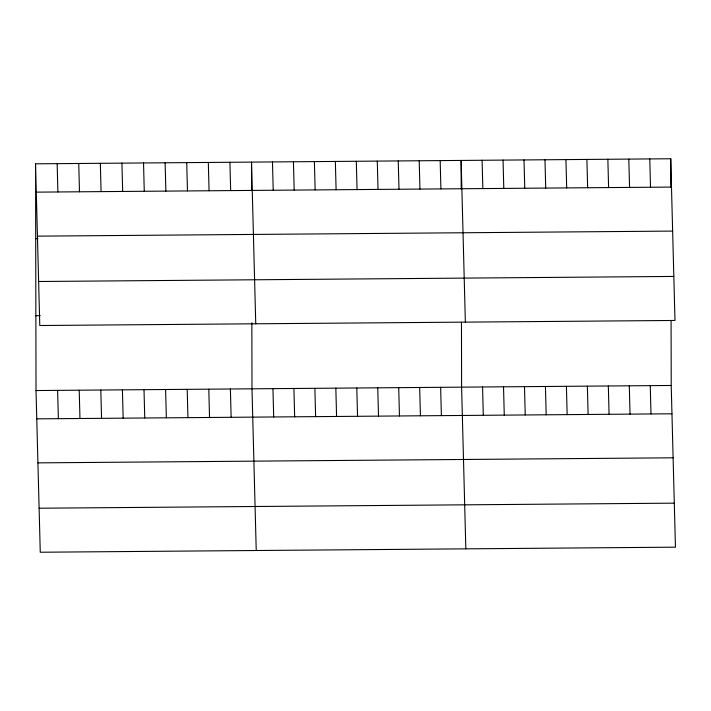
<?xml version="1.0" encoding="UTF-8"?>
<svg xmlns="http://www.w3.org/2000/svg" width="711" height="711" viewBox="0 0 711 711"><rect width="100%" height="100%" fill="white"/><g stroke="black" fill="none" stroke-linecap="round" stroke-linejoin="round"><path stroke-width="1.07" d="M35.55 163.823L670.74 158.766L674.979 320.457L39.78 325.514L35.55 163.823L36.021 390.543L40.26 552.234L675.45 547.177L671.22 385.478L671.077 320.572M36.288 192.139L671.486 187.073M37.443 236.15L672.633 231.093M35.71 238.647L37.87 238.629M38.634 281.503L673.824 276.437M35.87 315.728L40.189 315.693M36.021 390.543L671.22 385.478M36.768 418.85L671.957 413.793M37.923 462.87L673.113 457.804M39.105 508.223L674.295 503.157M649.783 158.935L650.521 187.242M650.254 385.646L650.992 413.962M628.817 159.095L629.564 187.411M629.297 385.815L630.035 414.122M607.861 159.264L608.598 187.58M608.332 385.984L609.069 414.291M586.895 159.433L587.642 187.74M587.375 386.153L588.113 414.46M565.938 159.602L566.676 187.908M566.409 386.313L567.147 414.629M544.973 159.771L545.719 188.077M545.444 386.482L546.19 414.797M524.016 159.931L524.754 188.246M524.487 386.651L525.225 414.957M503.05 160.099L503.788 188.415M503.521 386.82L504.268 415.126M482.094 160.268L482.831 188.575M482.565 386.988L483.302 415.295M465.358 322.127L461.128 160.437L461.19 189.046M465.838 548.848L461.599 387.148L461.466 322.234M440.171 160.606L440.909 188.913M440.642 387.317L441.38 415.633M419.206 160.766L419.943 189.082M419.677 387.486L420.423 415.793M398.24 160.935L398.987 189.25M398.72 387.655L399.458 415.962M377.283 161.104L378.021 189.41M377.754 387.824L378.501 416.131M356.318 161.273L357.064 189.579M356.798 387.984L357.535 416.299M335.361 161.441L336.099 189.748M335.832 388.153L336.579 416.468M314.395 161.601L315.142 189.917M314.875 388.322L315.613 416.628M293.439 161.77L294.176 190.086M293.91 388.49L294.656 416.797M272.473 161.939L273.22 190.246M272.953 388.659L273.691 416.966M255.747 323.798L251.516 162.108L251.578 190.717M256.227 550.51L251.987 388.819L251.854 322.812M229.92 162.277L230.657 190.592M230.391 388.997L231.137 417.304M208.323 162.455L209.061 190.761M208.794 389.166L209.541 417.473M186.726 162.623L187.464 190.93M187.197 389.335L187.944 417.65M165.13 162.792L165.867 191.108M165.601 389.512L166.347 417.819M143.533 162.97L144.271 191.277M144.004 389.681L144.751 417.997M121.936 163.139L122.674 191.446M122.408 389.859L123.154 418.166M100.34 163.308L101.078 191.623M100.811 390.028L101.557 418.335M78.743 163.486L79.481 191.792M79.214 390.197L79.961 418.512M57.147 163.654L57.884 191.961M57.618 390.375L58.364 418.681M670.74 158.766L670.802 187.375"/></g></svg>
